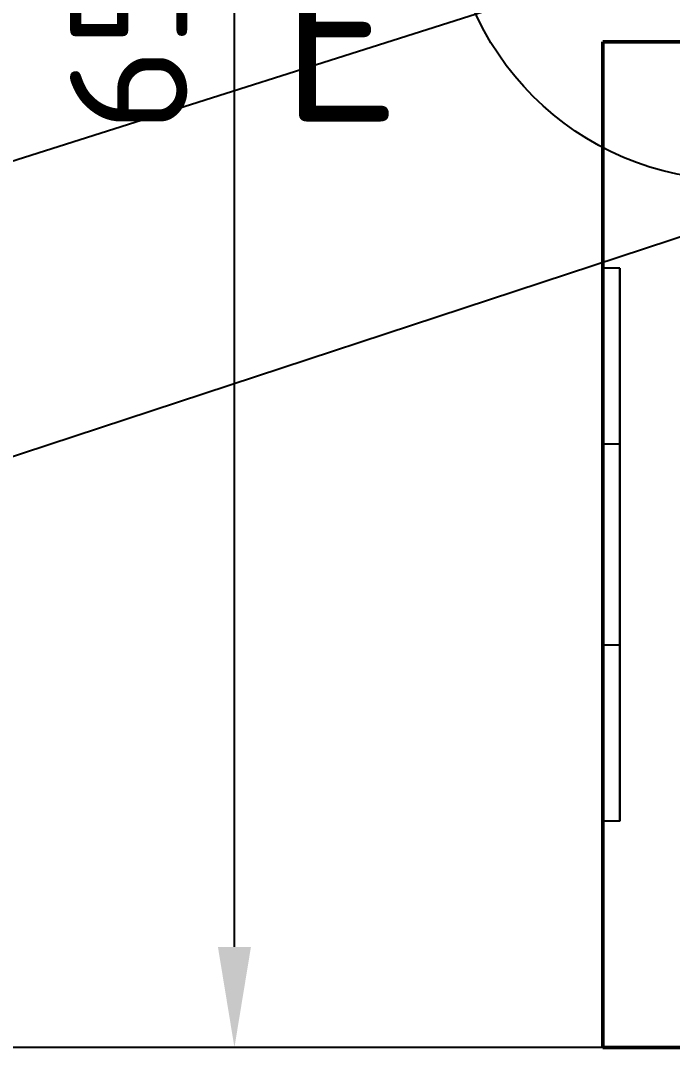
# Model space of a CAD drawing. Header units: millimetres. Extents: x 0 to 420, y 0 to 297.
# Drawn here: x 46.62 to 66.07, y 153 to 183.64 of the extents above; entities that cross this region are included whole.
import ezdxf
from ezdxf.enums import TextEntityAlignment as Align

# ---------------------------------------------------------------- set-up
doc = ezdxf.new("R2010")
doc.units = ezdxf.units.MM
doc.linetypes.add('ISO02-TRAZOS', pattern=[3.75, 3, -0.75])
for name, color, linetype, lineweight in [('01-VISIBLE', 7, 'CONTINUOUS', 50), ('02-OCULTA', 4, 'ISO02-TRAZOS', 25), ('04-COTA', 3, 'CONTINUOUS', 25), ('06-TEXTO', 7, 'CONTINUOUS', 25), ('08-FINA', 5, 'CONTINUOUS', 25)]:
    doc.layers.add(name, color=color, linetype=linetype, lineweight=lineweight)
doc.styles.add('ISO3098', font='isocpeur.ttf')
doc.dimstyles.new('FLAMA-ISO', dxfattribs={"dimtxt": 3.5, "dimasz": 3, "dimexe": 2, "dimexo": 1, "dimgap": 1, "dimtad": 1, "dimdec": 1, "dimtxsty": 'ISO3098', "dimcen": 2.5, "dimclrd": 3, "dimclre": 3, "dimclrt": 3, "dimazin": 3, "dimtfac": 1, "dimtmove": 0, "dimatfit": 3, "dimlwd": 25, "dimlwe": 25})

msp = doc.modelspace()

# ---------------------------------------------------------------- linework, layer by layer
at = {"layer": '01-VISIBLE'}
for p, q in [((67.84, 183), (64, 183)), ((69.5, 153), (64, 153))]:
    msp.add_line(p, q, dxfattribs=at)
msp.add_lwpolyline([(64, 153), (64, 153.075), (64, 153.15), (64, 153.225), (64, 153.3), (64, 153.375), (64, 153.45), (64, 153.525), (64, 153.6), (64, 153.675), (64, 153.75), (64, 153.825), (64, 153.9), (64, 153.975), (64, 154.05), (64, 154.125), (64, 154.2), (64, 154.275), (64, 154.35), (64, 154.425), (64, 154.5), (64, 154.575), (64, 154.65), (64, 154.725), (64, 154.8), (64, 154.875), (64, 154.95), (64, 155.025), (64, 155.1), (64, 155.175), (64, 155.25), (64, 155.325), (64, 155.4), (64, 155.475), (64, 155.55), (64, 155.625), (64, 155.7), (64, 155.775), (64, 155.85), (64, 155.925), (64, 156), (64, 156.075), (64, 156.15), (64, 156.225), (64, 156.3), (64, 156.375), (64, 156.45), (64, 156.525), (64, 156.6), (64, 156.675), (64, 156.75), (64, 156.825), (64, 156.9), (64, 156.975), (64, 157.05), (64, 157.125), (64, 157.2), (64, 157.275), (64, 157.35), (64, 157.425), (64, 157.5), (64, 157.575), (64, 157.65), (64, 157.725), (64, 157.8), (64, 157.875), (64, 157.95), (64, 158.025), (64, 158.1), (64, 158.175), (64, 158.25), (64, 158.325), (64, 158.4), (64, 158.475), (64, 158.55), (64, 158.625), (64, 158.7), (64, 158.775), (64, 158.85), (64, 158.925), (64, 159), (64, 159.075), (64, 159.15), (64, 159.225), (64, 159.3), (64, 159.375), (64, 159.45), (64, 159.525), (64, 159.6), (64, 159.675), (64, 159.75), (64, 159.825), (64, 159.9), (64, 159.975), (64, 160.05), (64, 160.125), (64, 160.2), (64, 160.275), (64, 160.35), (64, 160.425), (64, 160.5), (64, 160.575), (64, 160.65), (64, 160.725), (64, 160.8), (64, 160.875), (64, 160.95), (64, 161.025), (64, 161.1), (64, 161.175), (64, 161.25), (64, 161.325), (64, 161.4), (64, 161.475), (64, 161.55), (64, 161.625), (64, 161.7), (64, 161.775), (64, 161.85), (64, 161.925), (64, 162), (64, 162.075), (64, 162.15), (64, 162.225), (64, 162.3), (64, 162.375), (64, 162.45), (64, 162.525), (64, 162.6), (64, 162.675), (64, 162.75), (64, 162.825), (64, 162.9), (64, 162.975), (64, 163.05), (64, 163.125), (64, 163.2), (64, 163.275), (64, 163.35), (64, 163.425), (64, 163.5), (64, 163.575), (64, 163.65), (64, 163.725), (64, 163.8), (64, 163.875), (64, 163.95), (64, 164.025), (64, 164.1), (64, 164.175), (64, 164.25), (64, 164.325), (64, 164.4), (64, 164.475), (64, 164.55), (64, 164.625), (64, 164.7), (64, 164.775), (64, 164.85), (64, 164.925), (64, 165), (64, 165.075), (64, 165.15), (64, 165.225), (64, 165.3), (64, 165.375), (64, 165.45), (64, 165.525), (64, 165.6), (64, 165.675), (64, 165.75), (64, 165.825), (64, 165.9), (64, 165.975), (64, 166.05), (64, 166.125), (64, 166.2), (64, 166.275), (64, 166.35), (64, 166.425), (64, 166.5), (64, 166.575), (64, 166.65), (64, 166.725), (64, 166.8), (64, 166.875), (64, 166.95), (64, 167.025), (64, 167.1), (64, 167.175), (64, 167.25), (64, 167.325), (64, 167.4), (64, 167.475), (64, 167.55), (64, 167.625), (64, 167.7), (64, 167.775), (64, 167.85), (64, 167.925), (64, 168), (64, 168.075), (64, 168.15), (64, 168.225), (64, 168.3), (64, 168.375), (64, 168.45), (64, 168.525), (64, 168.6), (64, 168.675), (64, 168.75), (64, 168.825), (64, 168.9), (64, 168.975), (64, 169.05), (64, 169.125), (64, 169.2), (64, 169.275), (64, 169.35), (64, 169.425), (64, 169.5), (64, 169.575), (64, 169.65), (64, 169.725), (64, 169.8), (64, 169.875), (64, 169.95), (64, 170.025), (64, 170.1), (64, 170.175), (64, 170.25), (64, 170.325), (64, 170.4), (64, 170.475), (64, 170.55), (64, 170.625), (64, 170.7), (64, 170.775), (64, 170.85), (64, 170.925), (64, 171), (64, 171.075), (64, 171.15), (64, 171.225), (64, 171.3), (64, 171.375), (64, 171.45), (64, 171.525), (64, 171.6), (64, 171.675), (64, 171.75), (64, 171.825), (64, 171.9), (64, 171.975), (64, 172.05), (64, 172.125), (64, 172.2), (64, 172.275), (64, 172.35), (64, 172.425), (64, 172.5), (64, 172.575), (64, 172.65), (64, 172.725), (64, 172.8), (64, 172.875), (64, 172.95), (64, 173.025), (64, 173.1), (64, 173.175), (64, 173.25), (64, 173.325), (64, 173.4), (64, 173.475), (64, 173.55), (64, 173.625), (64, 173.7), (64, 173.775), (64, 173.85), (64, 173.925), (64, 174), (64, 174.075), (64, 174.15), (64, 174.225), (64, 174.3), (64, 174.375), (64, 174.45), (64, 174.525), (64, 174.6), (64, 174.675), (64, 174.75), (64, 174.825), (64, 174.9), (64, 174.975), (64, 175.05), (64, 175.125), (64, 175.2), (64, 175.275), (64, 175.35), (64, 175.425), (64, 175.5), (64, 175.575), (64, 175.65), (64, 175.725), (64, 175.8), (64, 175.875), (64, 175.95), (64, 176.025), (64, 176.1), (64, 176.175), (64, 176.25), (64, 176.325), (64, 176.4), (64, 176.475), (64, 176.55), (64, 176.625), (64, 176.7), (64, 176.775), (64, 176.85), (64, 176.925), (64, 177), (64, 177.075), (64, 177.15), (64, 177.225), (64, 177.3), (64, 177.375), (64, 177.45), (64, 177.525), (64, 177.6), (64, 177.675), (64, 177.75), (64, 177.825), (64, 177.9), (64, 177.975), (64, 178.05), (64, 178.125), (64, 178.2), (64, 178.275), (64, 178.35), (64, 178.425), (64, 178.5), (64, 178.575), (64, 178.65), (64, 178.725), (64, 178.8), (64, 178.875), (64, 178.95), (64, 179.025), (64, 179.1), (64, 179.175), (64, 179.25), (64, 179.325), (64, 179.4), (64, 179.475), (64, 179.55), (64, 179.625), (64, 179.7), (64, 179.775), (64, 179.85), (64, 179.925), (64, 180), (64, 180.075), (64, 180.15), (64, 180.225), (64, 180.3), (64, 180.375), (64, 180.45), (64, 180.525), (64, 180.6), (64, 180.675), (64, 180.75), (64, 180.825), (64, 180.9), (64, 180.975), (64, 181.05), (64, 181.125), (64, 181.2), (64, 181.275), (64, 181.35), (64, 181.425), (64, 181.5), (64, 181.575), (64, 181.65), (64, 181.725), (64, 181.8), (64, 181.875), (64, 181.95), (64, 182.025), (64, 182.1), (64, 182.175), (64, 182.25), (64, 182.325), (64, 182.4), (64, 182.475), (64, 182.55), (64, 182.625), (64, 182.7), (64, 182.775), (64, 182.85), (64, 182.925), (64, 183)], dxfattribs=at)
at = {"layer": '02-OCULTA'}
for p, q in [((64.5, 176.25), (64, 176.25)), ((64.5, 171), (64, 171)), ((64.5, 165), (64, 165)), ((64.5, 159.75), (64, 159.75))]:
    msp.add_line(p, q, dxfattribs=at)
for points in [[(64, 183), (64, 182.925), (64, 182.85), (64, 182.775), (64, 182.7), (64, 182.625), (64, 182.55), (64, 182.475), (64, 182.4), (64, 182.325), (64, 182.25), (64, 182.175), (64, 182.1), (64, 182.025), (64, 181.95), (64, 181.875), (64, 181.8), (64, 181.725), (64, 181.65), (64, 181.575), (64, 181.5), (64, 181.425), (64, 181.35), (64, 181.275), (64, 181.2), (64, 181.125), (64, 181.05), (64, 180.975), (64, 180.9), (64, 180.825), (64, 180.75), (64, 180.675), (64, 180.6), (64, 180.525), (64, 180.45), (64, 180.375), (64, 180.3), (64, 180.225), (64, 180.15), (64, 180.075), (64, 180), (64, 179.925), (64, 179.85), (64, 179.775), (64, 179.7), (64, 179.625), (64, 179.55), (64, 179.475), (64, 179.4), (64, 179.325), (64, 179.25), (64, 179.175), (64, 179.1), (64, 179.025), (64, 178.95), (64, 178.875), (64, 178.8), (64, 178.725), (64, 178.65), (64, 178.575), (64, 178.5), (64, 178.425), (64, 178.35), (64, 178.275), (64, 178.2), (64, 178.125), (64, 178.05), (64, 177.975), (64, 177.9), (64, 177.825), (64, 177.75), (64, 177.675), (64, 177.6), (64, 177.525), (64, 177.45), (64, 177.375), (64, 177.3), (64, 177.225), (64, 177.15), (64, 177.075), (64, 177), (64, 176.925), (64, 176.85), (64, 176.775), (64, 176.7), (64, 176.625), (64, 176.55), (64, 176.475), (64, 176.4), (64, 176.325), (64, 176.25), (64, 176.175), (64, 176.1), (64, 176.025), (64, 175.95), (64, 175.875), (64, 175.8), (64, 175.725), (64, 175.65), (64, 175.575), (64, 175.5), (64, 175.425), (64, 175.35), (64, 175.275), (64, 175.2), (64, 175.125), (64, 175.05), (64, 174.975), (64, 174.9), (64, 174.825), (64, 174.75), (64, 174.675), (64, 174.6), (64, 174.525), (64, 174.45), (64, 174.375), (64, 174.3), (64, 174.225), (64, 174.15), (64, 174.075), (64, 174), (64, 173.925), (64, 173.85), (64, 173.775), (64, 173.7), (64, 173.625), (64, 173.55), (64, 173.475), (64, 173.4), (64, 173.325), (64, 173.25), (64, 173.175), (64, 173.1), (64, 173.025), (64, 172.95), (64, 172.875), (64, 172.8), (64, 172.725), (64, 172.65), (64, 172.575), (64, 172.5), (64, 172.425), (64, 172.35), (64, 172.275), (64, 172.2), (64, 172.125), (64, 172.05), (64, 171.975), (64, 171.9), (64, 171.825), (64, 171.75), (64, 171.675), (64, 171.6), (64, 171.525), (64, 171.45), (64, 171.375), (64, 171.3), (64, 171.225), (64, 171.15), (64, 171.075), (64, 171), (64, 170.925), (64, 170.85), (64, 170.775), (64, 170.7), (64, 170.625), (64, 170.55), (64, 170.475), (64, 170.4), (64, 170.325), (64, 170.25), (64, 170.175), (64, 170.1), (64, 170.025), (64, 169.95), (64, 169.875), (64, 169.8), (64, 169.725), (64, 169.65), (64, 169.575), (64, 169.5), (64, 169.425), (64, 169.35), (64, 169.275), (64, 169.2), (64, 169.125), (64, 169.05), (64, 168.975), (64, 168.9), (64, 168.825), (64, 168.75), (64, 168.675), (64, 168.6), (64, 168.525), (64, 168.45), (64, 168.375), (64, 168.3), (64, 168.225), (64, 168.15), (64, 168.075), (64, 168), (64, 167.925), (64, 167.85), (64, 167.775), (64, 167.7), (64, 167.625), (64, 167.55), (64, 167.475), (64, 167.4), (64, 167.325), (64, 167.25), (64, 167.175), (64, 167.1), (64, 167.025), (64, 166.95), (64, 166.875), (64, 166.8), (64, 166.725), (64, 166.65), (64, 166.575), (64, 166.5), (64, 166.425), (64, 166.35), (64, 166.275), (64, 166.2), (64, 166.125), (64, 166.05), (64, 165.975), (64, 165.9), (64, 165.825), (64, 165.75), (64, 165.675), (64, 165.6), (64, 165.525), (64, 165.45), (64, 165.375), (64, 165.3), (64, 165.225), (64, 165.15), (64, 165.075), (64, 165), (64, 164.925), (64, 164.85), (64, 164.775), (64, 164.7), (64, 164.625), (64, 164.55), (64, 164.475), (64, 164.4), (64, 164.325), (64, 164.25), (64, 164.175), (64, 164.1), (64, 164.025), (64, 163.95), (64, 163.875), (64, 163.8), (64, 163.725), (64, 163.65), (64, 163.575), (64, 163.5), (64, 163.425), (64, 163.35), (64, 163.275), (64, 163.2), (64, 163.125), (64, 163.05), (64, 162.975), (64, 162.9), (64, 162.825), (64, 162.75), (64, 162.675), (64, 162.6), (64, 162.525), (64, 162.45), (64, 162.375), (64, 162.3), (64, 162.225), (64, 162.15), (64, 162.075), (64, 162), (64, 161.925), (64, 161.85), (64, 161.775), (64, 161.7), (64, 161.625), (64, 161.55), (64, 161.475), (64, 161.4), (64, 161.325), (64, 161.25), (64, 161.175), (64, 161.1), (64, 161.025), (64, 160.95), (64, 160.875), (64, 160.8), (64, 160.725), (64, 160.65), (64, 160.575), (64, 160.5), (64, 160.425), (64, 160.35), (64, 160.275), (64, 160.2), (64, 160.125), (64, 160.05), (64, 159.975), (64, 159.9), (64, 159.825), (64, 159.75), (64, 159.675), (64, 159.6), (64, 159.525), (64, 159.45), (64, 159.375), (64, 159.3), (64, 159.225), (64, 159.15), (64, 159.075), (64, 159), (64, 158.925), (64, 158.85), (64, 158.775), (64, 158.7), (64, 158.625), (64, 158.55), (64, 158.475), (64, 158.4), (64, 158.325), (64, 158.25), (64, 158.175), (64, 158.1), (64, 158.025), (64, 157.95), (64, 157.875), (64, 157.8), (64, 157.725), (64, 157.65), (64, 157.575), (64, 157.5), (64, 157.425), (64, 157.35), (64, 157.275), (64, 157.2), (64, 157.125), (64, 157.05), (64, 156.975), (64, 156.9), (64, 156.825), (64, 156.75), (64, 156.675), (64, 156.6), (64, 156.525), (64, 156.45), (64, 156.375), (64, 156.3), (64, 156.225), (64, 156.15), (64, 156.075), (64, 156), (64, 155.925), (64, 155.85), (64, 155.775), (64, 155.7), (64, 155.625), (64, 155.55), (64, 155.475), (64, 155.4), (64, 155.325), (64, 155.25), (64, 155.175), (64, 155.1), (64, 155.025), (64, 154.95), (64, 154.875), (64, 154.8), (64, 154.725), (64, 154.65), (64, 154.575), (64, 154.5), (64, 154.425), (64, 154.35), (64, 154.275), (64, 154.2), (64, 154.125), (64, 154.05), (64, 153.975), (64, 153.9), (64, 153.825), (64, 153.75), (64, 153.675), (64, 153.6), (64, 153.525), (64, 153.45), (64, 153.375), (64, 153.3), (64, 153.225), (64, 153.15), (64, 153.075), (64, 153)], [(64, 159.75), (64, 159.8), (64, 159.85), (64, 159.9), (64, 159.95), (64, 160), (64, 160.05), (64, 160.1), (64, 160.15), (64, 160.2), (64, 160.25), (64, 160.3), (64, 160.35), (64, 160.4), (64, 160.45), (64, 160.5), (64, 160.55), (64, 160.6), (64, 160.65), (64, 160.7), (64, 160.75), (64, 160.8), (64, 160.85), (64, 160.9), (64, 160.95), (64, 161), (64, 161.05), (64, 161.1), (64, 161.15), (64, 161.2), (64, 161.25), (64, 161.3), (64, 161.35), (64, 161.4), (64, 161.45), (64, 161.5), (64, 161.55), (64, 161.6), (64, 161.65), (64, 161.7), (64, 161.75), (64, 161.8), (64, 161.85), (64, 161.9), (64, 161.95), (64, 162), (64, 162.05), (64, 162.1), (64, 162.15), (64, 162.2), (64, 162.25), (64, 162.3), (64, 162.35), (64, 162.4), (64, 162.45), (64, 162.5), (64, 162.55), (64, 162.6), (64, 162.65), (64, 162.7), (64, 162.75), (64, 162.8), (64, 162.85), (64, 162.9), (64, 162.95), (64, 163), (64, 163.05), (64, 163.1), (64, 163.15), (64, 163.2), (64, 163.25), (64, 163.3), (64, 163.35), (64, 163.4), (64, 163.45), (64, 163.5), (64, 163.55), (64, 163.6), (64, 163.65), (64, 163.7), (64, 163.75), (64, 163.8), (64, 163.85), (64, 163.9), (64, 163.95), (64, 164), (64, 164.05), (64, 164.1), (64, 164.15), (64, 164.2), (64, 164.25), (64, 164.3), (64, 164.35), (64, 164.4), (64, 164.45), (64, 164.5), (64, 164.55), (64, 164.6), (64, 164.65), (64, 164.7), (64, 164.75), (64, 164.8), (64, 164.85), (64, 164.9), (64, 164.95), (64, 165), (64, 165.05), (64, 165.1), (64, 165.15), (64, 165.2), (64, 165.25), (64, 165.3), (64, 165.35), (64, 165.4), (64, 165.45), (64, 165.5), (64, 165.55), (64, 165.6), (64, 165.65), (64, 165.7), (64, 165.75), (64, 165.8), (64, 165.85), (64, 165.9), (64, 165.95), (64, 166), (64, 166.05), (64, 166.1), (64, 166.15), (64, 166.2), (64, 166.25), (64, 166.3), (64, 166.35), (64, 166.4), (64, 166.45), (64, 166.5), (64, 166.55), (64, 166.6), (64, 166.65), (64, 166.7), (64, 166.75), (64, 166.8), (64, 166.85), (64, 166.9), (64, 166.95), (64, 167), (64, 167.05), (64, 167.1), (64, 167.15), (64, 167.2), (64, 167.25), (64, 167.3), (64, 167.35), (64, 167.4), (64, 167.45), (64, 167.5), (64, 167.55), (64, 167.6), (64, 167.65), (64, 167.7), (64, 167.75), (64, 167.8), (64, 167.85), (64, 167.9), (64, 167.95), (64, 168), (64, 168.05), (64, 168.1), (64, 168.15), (64, 168.2), (64, 168.25), (64, 168.3), (64, 168.35), (64, 168.4), (64, 168.45), (64, 168.5), (64, 168.55), (64, 168.6), (64, 168.65), (64, 168.7), (64, 168.75), (64, 168.8), (64, 168.85), (64, 168.9), (64, 168.95), (64, 169), (64, 169.05), (64, 169.1), (64, 169.15), (64, 169.2), (64, 169.25), (64, 169.3), (64, 169.35), (64, 169.4), (64, 169.45), (64, 169.5), (64, 169.55), (64, 169.6), (64, 169.65), (64, 169.7), (64, 169.75), (64, 169.8), (64, 169.85), (64, 169.9), (64, 169.95), (64, 170), (64, 170.05), (64, 170.1), (64, 170.15), (64, 170.2), (64, 170.25), (64, 170.3), (64, 170.35), (64, 170.4), (64, 170.45), (64, 170.5), (64, 170.55), (64, 170.6), (64, 170.65), (64, 170.7), (64, 170.75), (64, 170.8), (64, 170.85), (64, 170.9), (64, 170.95), (64, 171), (64, 171.05), (64, 171.1), (64, 171.15), (64, 171.2), (64, 171.25), (64, 171.3), (64, 171.35), (64, 171.4), (64, 171.45), (64, 171.5), (64, 171.55), (64, 171.6), (64, 171.65), (64, 171.7), (64, 171.75), (64, 171.8), (64, 171.85), (64, 171.9), (64, 171.95), (64, 172), (64, 172.05), (64, 172.1), (64, 172.15), (64, 172.2), (64, 172.25), (64, 172.3), (64, 172.35), (64, 172.4), (64, 172.45), (64, 172.5), (64, 172.55), (64, 172.6), (64, 172.65), (64, 172.7), (64, 172.75), (64, 172.8), (64, 172.85), (64, 172.9), (64, 172.95), (64, 173), (64, 173.05), (64, 173.1), (64, 173.15), (64, 173.2), (64, 173.25), (64, 173.3), (64, 173.35), (64, 173.4), (64, 173.45), (64, 173.5), (64, 173.55), (64, 173.6), (64, 173.65), (64, 173.7), (64, 173.75), (64, 173.8), (64, 173.85), (64, 173.9), (64, 173.95), (64, 174), (64, 174.05), (64, 174.1), (64, 174.15), (64, 174.2), (64, 174.25), (64, 174.3), (64, 174.35), (64, 174.4), (64, 174.45), (64, 174.5), (64, 174.55), (64, 174.6), (64, 174.65), (64, 174.7), (64, 174.75), (64, 174.8), (64, 174.85), (64, 174.9), (64, 174.95), (64, 175), (64, 175.05), (64, 175.1), (64, 175.15), (64, 175.2), (64, 175.25), (64, 175.3), (64, 175.35), (64, 175.4), (64, 175.45), (64, 175.5), (64, 175.55), (64, 175.6), (64, 175.65), (64, 175.7), (64, 175.75), (64, 175.8), (64, 175.85), (64, 175.9), (64, 175.95), (64, 176), (64, 176.05), (64, 176.1), (64, 176.15), (64, 176.2), (64, 176.25)], [(64, 176.25), (64, 176.2), (64, 176.15), (64, 176.1), (64, 176.05), (64, 176), (64, 175.95), (64, 175.9), (64, 175.85), (64, 175.8), (64, 175.75), (64, 175.7), (64, 175.65), (64, 175.6), (64, 175.55), (64, 175.5), (64, 175.45), (64, 175.4), (64, 175.35), (64, 175.3), (64, 175.25), (64, 175.2), (64, 175.15), (64, 175.1), (64, 175.05), (64, 175), (64, 174.95), (64, 174.9), (64, 174.85), (64, 174.8), (64, 174.75), (64, 174.7), (64, 174.65), (64, 174.6), (64, 174.55), (64, 174.5), (64, 174.45), (64, 174.4), (64, 174.35), (64, 174.3), (64, 174.25), (64, 174.2), (64, 174.15), (64, 174.1), (64, 174.05), (64, 174), (64, 173.95), (64, 173.9), (64, 173.85), (64, 173.8), (64, 173.75), (64, 173.7), (64, 173.65), (64, 173.6), (64, 173.55), (64, 173.5), (64, 173.45), (64, 173.4), (64, 173.35), (64, 173.3), (64, 173.25), (64, 173.2), (64, 173.15), (64, 173.1), (64, 173.05), (64, 173), (64, 172.95), (64, 172.9), (64, 172.85), (64, 172.8), (64, 172.75), (64, 172.7), (64, 172.65), (64, 172.6), (64, 172.55), (64, 172.5), (64, 172.45), (64, 172.4), (64, 172.35), (64, 172.3), (64, 172.25), (64, 172.2), (64, 172.15), (64, 172.1), (64, 172.05), (64, 172), (64, 171.95), (64, 171.9), (64, 171.85), (64, 171.8), (64, 171.75), (64, 171.7), (64, 171.65), (64, 171.6), (64, 171.55), (64, 171.5), (64, 171.45), (64, 171.4), (64, 171.35), (64, 171.3), (64, 171.25), (64, 171.2), (64, 171.15), (64, 171.1), (64, 171.05), (64, 171), (64, 170.95), (64, 170.9), (64, 170.85), (64, 170.8), (64, 170.75), (64, 170.7), (64, 170.65), (64, 170.6), (64, 170.55), (64, 170.5), (64, 170.45), (64, 170.4), (64, 170.35), (64, 170.3), (64, 170.25), (64, 170.2), (64, 170.15), (64, 170.1), (64, 170.05), (64, 170), (64, 169.95), (64, 169.9), (64, 169.85), (64, 169.8), (64, 169.75), (64, 169.7), (64, 169.65), (64, 169.6), (64, 169.55), (64, 169.5), (64, 169.45), (64, 169.4), (64, 169.35), (64, 169.3), (64, 169.25), (64, 169.2), (64, 169.15), (64, 169.1), (64, 169.05), (64, 169), (64, 168.95), (64, 168.9), (64, 168.85), (64, 168.8), (64, 168.75), (64, 168.7), (64, 168.65), (64, 168.6), (64, 168.55), (64, 168.5), (64, 168.45), (64, 168.4), (64, 168.35), (64, 168.3), (64, 168.25), (64, 168.2), (64, 168.15), (64, 168.1), (64, 168.05), (64, 168), (64, 167.95), (64, 167.9), (64, 167.85), (64, 167.8), (64, 167.75), (64, 167.7), (64, 167.65), (64, 167.6), (64, 167.55), (64, 167.5), (64, 167.45), (64, 167.4), (64, 167.35), (64, 167.3), (64, 167.25), (64, 167.2), (64, 167.15), (64, 167.1), (64, 167.05), (64, 167), (64, 166.95), (64, 166.9), (64, 166.85), (64, 166.8), (64, 166.75), (64, 166.7), (64, 166.65), (64, 166.6), (64, 166.55), (64, 166.5), (64, 166.45), (64, 166.4), (64, 166.35), (64, 166.3), (64, 166.25), (64, 166.2), (64, 166.15), (64, 166.1), (64, 166.05), (64, 166), (64, 165.95), (64, 165.9), (64, 165.85), (64, 165.8), (64, 165.75), (64, 165.7), (64, 165.65), (64, 165.6), (64, 165.55), (64, 165.5), (64, 165.45), (64, 165.4), (64, 165.35), (64, 165.3), (64, 165.25), (64, 165.2), (64, 165.15), (64, 165.1), (64, 165.05), (64, 165), (64, 164.95), (64, 164.9), (64, 164.85), (64, 164.8), (64, 164.75), (64, 164.7), (64, 164.65), (64, 164.6), (64, 164.55), (64, 164.5), (64, 164.45), (64, 164.4), (64, 164.35), (64, 164.3), (64, 164.25), (64, 164.2), (64, 164.15), (64, 164.1), (64, 164.05), (64, 164), (64, 163.95), (64, 163.9), (64, 163.85), (64, 163.8), (64, 163.75), (64, 163.7), (64, 163.65), (64, 163.6), (64, 163.55), (64, 163.5), (64, 163.45), (64, 163.4), (64, 163.35), (64, 163.3), (64, 163.25), (64, 163.2), (64, 163.15), (64, 163.1), (64, 163.05), (64, 163), (64, 162.95), (64, 162.9), (64, 162.85), (64, 162.8), (64, 162.75), (64, 162.7), (64, 162.65), (64, 162.6), (64, 162.55), (64, 162.5), (64, 162.45), (64, 162.4), (64, 162.35), (64, 162.3), (64, 162.25), (64, 162.2), (64, 162.15), (64, 162.1), (64, 162.05), (64, 162), (64, 161.95), (64, 161.9), (64, 161.85), (64, 161.8), (64, 161.75), (64, 161.7), (64, 161.65), (64, 161.6), (64, 161.55), (64, 161.5), (64, 161.45), (64, 161.4), (64, 161.35), (64, 161.3), (64, 161.25), (64, 161.2), (64, 161.15), (64, 161.1), (64, 161.05), (64, 161), (64, 160.95), (64, 160.9), (64, 160.85), (64, 160.8), (64, 160.75), (64, 160.7), (64, 160.65), (64, 160.6), (64, 160.55), (64, 160.5), (64, 160.45), (64, 160.4), (64, 160.35), (64, 160.3), (64, 160.25), (64, 160.2), (64, 160.15), (64, 160.1), (64, 160.05), (64, 160), (64, 159.95), (64, 159.9), (64, 159.85), (64, 159.8), (64, 159.75)], [(64.5, 159.75), (64.5, 159.8), (64.5, 159.85), (64.5, 159.9), (64.5, 159.95), (64.5, 160), (64.5, 160.05), (64.5, 160.1), (64.5, 160.15), (64.5, 160.2), (64.5, 160.25), (64.5, 160.3), (64.5, 160.35), (64.5, 160.4), (64.5, 160.45), (64.5, 160.5), (64.5, 160.55), (64.5, 160.6), (64.5, 160.65), (64.5, 160.7), (64.5, 160.75), (64.5, 160.8), (64.5, 160.85), (64.5, 160.9), (64.5, 160.95), (64.5, 161), (64.5, 161.05), (64.5, 161.1), (64.5, 161.15), (64.5, 161.2), (64.5, 161.25), (64.5, 161.3), (64.5, 161.35), (64.5, 161.4), (64.5, 161.45), (64.5, 161.5), (64.5, 161.55), (64.5, 161.6), (64.5, 161.65), (64.5, 161.7), (64.5, 161.75), (64.5, 161.8), (64.5, 161.85), (64.5, 161.9), (64.5, 161.95), (64.5, 162), (64.5, 162.05), (64.5, 162.1), (64.5, 162.15), (64.5, 162.2), (64.5, 162.25), (64.5, 162.3), (64.5, 162.35), (64.5, 162.4), (64.5, 162.45), (64.5, 162.5), (64.5, 162.55), (64.5, 162.6), (64.5, 162.65), (64.5, 162.7), (64.5, 162.75), (64.5, 162.8), (64.5, 162.85), (64.5, 162.9), (64.5, 162.95), (64.5, 163), (64.5, 163.05), (64.5, 163.1), (64.5, 163.15), (64.5, 163.2), (64.5, 163.25), (64.5, 163.3), (64.5, 163.35), (64.5, 163.4), (64.5, 163.45), (64.5, 163.5), (64.5, 163.55), (64.5, 163.6), (64.5, 163.65), (64.5, 163.7), (64.5, 163.75), (64.5, 163.8), (64.5, 163.85), (64.5, 163.9), (64.5, 163.95), (64.5, 164), (64.5, 164.05), (64.5, 164.1), (64.5, 164.15), (64.5, 164.2), (64.5, 164.25), (64.5, 164.3), (64.5, 164.35), (64.5, 164.4), (64.5, 164.45), (64.5, 164.5), (64.5, 164.55), (64.5, 164.6), (64.5, 164.65), (64.5, 164.7), (64.5, 164.75), (64.5, 164.8), (64.5, 164.85), (64.5, 164.9), (64.5, 164.95), (64.5, 165), (64.5, 165.05), (64.5, 165.1), (64.5, 165.15), (64.5, 165.2), (64.5, 165.25), (64.5, 165.3), (64.5, 165.35), (64.5, 165.4), (64.5, 165.45), (64.5, 165.5), (64.5, 165.55), (64.5, 165.6), (64.5, 165.65), (64.5, 165.7), (64.5, 165.75), (64.5, 165.8), (64.5, 165.85), (64.5, 165.9), (64.5, 165.95), (64.5, 166), (64.5, 166.05), (64.5, 166.1), (64.5, 166.15), (64.5, 166.2), (64.5, 166.25), (64.5, 166.3), (64.5, 166.35), (64.5, 166.4), (64.5, 166.45), (64.5, 166.5), (64.5, 166.55), (64.5, 166.6), (64.5, 166.65), (64.5, 166.7), (64.5, 166.75), (64.5, 166.8), (64.5, 166.85), (64.5, 166.9), (64.5, 166.95), (64.5, 167), (64.5, 167.05), (64.5, 167.1), (64.5, 167.15), (64.5, 167.2), (64.5, 167.25), (64.5, 167.3), (64.5, 167.35), (64.5, 167.4), (64.5, 167.45), (64.5, 167.5), (64.5, 167.55), (64.5, 167.6), (64.5, 167.65), (64.5, 167.7), (64.5, 167.75), (64.5, 167.8), (64.5, 167.85), (64.5, 167.9), (64.5, 167.95), (64.5, 168), (64.5, 168.05), (64.5, 168.1), (64.5, 168.15), (64.5, 168.2), (64.5, 168.25), (64.5, 168.3), (64.5, 168.35), (64.5, 168.4), (64.5, 168.45), (64.5, 168.5), (64.5, 168.55), (64.5, 168.6), (64.5, 168.65), (64.5, 168.7), (64.5, 168.75), (64.5, 168.8), (64.5, 168.85), (64.5, 168.9), (64.5, 168.95), (64.5, 169), (64.5, 169.05), (64.5, 169.1), (64.5, 169.15), (64.5, 169.2), (64.5, 169.25), (64.5, 169.3), (64.5, 169.35), (64.5, 169.4), (64.5, 169.45), (64.5, 169.5), (64.5, 169.55), (64.5, 169.6), (64.5, 169.65), (64.5, 169.7), (64.5, 169.75), (64.5, 169.8), (64.5, 169.85), (64.5, 169.9), (64.5, 169.95), (64.5, 170), (64.5, 170.05), (64.5, 170.1), (64.5, 170.15), (64.5, 170.2), (64.5, 170.25), (64.5, 170.3), (64.5, 170.35), (64.5, 170.4), (64.5, 170.45), (64.5, 170.5), (64.5, 170.55), (64.5, 170.6), (64.5, 170.65), (64.5, 170.7), (64.5, 170.75), (64.5, 170.8), (64.5, 170.85), (64.5, 170.9), (64.5, 170.95), (64.5, 171), (64.5, 171.05), (64.5, 171.1), (64.5, 171.15), (64.5, 171.2), (64.5, 171.25), (64.5, 171.3), (64.5, 171.35), (64.5, 171.4), (64.5, 171.45), (64.5, 171.5), (64.5, 171.55), (64.5, 171.6), (64.5, 171.65), (64.5, 171.7), (64.5, 171.75), (64.5, 171.8), (64.5, 171.85), (64.5, 171.9), (64.5, 171.95), (64.5, 172), (64.5, 172.05), (64.5, 172.1), (64.5, 172.15), (64.5, 172.2), (64.5, 172.25), (64.5, 172.3), (64.5, 172.35), (64.5, 172.4), (64.5, 172.45), (64.5, 172.5), (64.5, 172.55), (64.5, 172.6), (64.5, 172.65), (64.5, 172.7), (64.5, 172.75), (64.5, 172.8), (64.5, 172.85), (64.5, 172.9), (64.5, 172.95), (64.5, 173), (64.5, 173.05), (64.5, 173.1), (64.5, 173.15), (64.5, 173.2), (64.5, 173.25), (64.5, 173.3), (64.5, 173.35), (64.5, 173.4), (64.5, 173.45), (64.5, 173.5), (64.5, 173.55), (64.5, 173.6), (64.5, 173.65), (64.5, 173.7), (64.5, 173.75), (64.5, 173.8), (64.5, 173.85), (64.5, 173.9), (64.5, 173.95), (64.5, 174), (64.5, 174.05), (64.5, 174.1), (64.5, 174.15), (64.5, 174.2), (64.5, 174.25), (64.5, 174.3), (64.5, 174.35), (64.5, 174.4), (64.5, 174.45), (64.5, 174.5), (64.5, 174.55), (64.5, 174.6), (64.5, 174.65), (64.5, 174.7), (64.5, 174.75), (64.5, 174.8), (64.5, 174.85), (64.5, 174.9), (64.5, 174.95), (64.5, 175), (64.5, 175.05), (64.5, 175.1), (64.5, 175.15), (64.5, 175.2), (64.5, 175.25), (64.5, 175.3), (64.5, 175.35), (64.5, 175.4), (64.5, 175.45), (64.5, 175.5), (64.5, 175.55), (64.5, 175.6), (64.5, 175.65), (64.5, 175.7), (64.5, 175.75), (64.5, 175.8), (64.5, 175.85), (64.5, 175.9), (64.5, 175.95), (64.5, 176), (64.5, 176.05), (64.5, 176.1), (64.5, 176.15), (64.5, 176.2), (64.5, 176.25)], [(64.5, 176.25), (64.5, 176.2), (64.5, 176.15), (64.5, 176.1), (64.5, 176.05), (64.5, 176), (64.5, 175.95), (64.5, 175.9), (64.5, 175.85), (64.5, 175.8), (64.5, 175.75), (64.5, 175.7), (64.5, 175.65), (64.5, 175.6), (64.5, 175.55), (64.5, 175.5), (64.5, 175.45), (64.5, 175.4), (64.5, 175.35), (64.5, 175.3), (64.5, 175.25), (64.5, 175.2), (64.5, 175.15), (64.5, 175.1), (64.5, 175.05), (64.5, 175), (64.5, 174.95), (64.5, 174.9), (64.5, 174.85), (64.5, 174.8), (64.5, 174.75), (64.5, 174.7), (64.5, 174.65), (64.5, 174.6), (64.5, 174.55), (64.5, 174.5), (64.5, 174.45), (64.5, 174.4), (64.5, 174.35), (64.5, 174.3), (64.5, 174.25), (64.5, 174.2), (64.5, 174.15), (64.5, 174.1), (64.5, 174.05), (64.5, 174), (64.5, 173.95), (64.5, 173.9), (64.5, 173.85), (64.5, 173.8), (64.5, 173.75), (64.5, 173.7), (64.5, 173.65), (64.5, 173.6), (64.5, 173.55), (64.5, 173.5), (64.5, 173.45), (64.5, 173.4), (64.5, 173.35), (64.5, 173.3), (64.5, 173.25), (64.5, 173.2), (64.5, 173.15), (64.5, 173.1), (64.5, 173.05), (64.5, 173), (64.5, 172.95), (64.5, 172.9), (64.5, 172.85), (64.5, 172.8), (64.5, 172.75), (64.5, 172.7), (64.5, 172.65), (64.5, 172.6), (64.5, 172.55), (64.5, 172.5), (64.5, 172.45), (64.5, 172.4), (64.5, 172.35), (64.5, 172.3), (64.5, 172.25), (64.5, 172.2), (64.5, 172.15), (64.5, 172.1), (64.5, 172.05), (64.5, 172), (64.5, 171.95), (64.5, 171.9), (64.5, 171.85), (64.5, 171.8), (64.5, 171.75), (64.5, 171.7), (64.5, 171.65), (64.5, 171.6), (64.5, 171.55), (64.5, 171.5), (64.5, 171.45), (64.5, 171.4), (64.5, 171.35), (64.5, 171.3), (64.5, 171.25), (64.5, 171.2), (64.5, 171.15), (64.5, 171.1), (64.5, 171.05), (64.5, 171), (64.5, 170.95), (64.5, 170.9), (64.5, 170.85), (64.5, 170.8), (64.5, 170.75), (64.5, 170.7), (64.5, 170.65), (64.5, 170.6), (64.5, 170.55), (64.5, 170.5), (64.5, 170.45), (64.5, 170.4), (64.5, 170.35), (64.5, 170.3), (64.5, 170.25), (64.5, 170.2), (64.5, 170.15), (64.5, 170.1), (64.5, 170.05), (64.5, 170), (64.5, 169.95), (64.5, 169.9), (64.5, 169.85), (64.5, 169.8), (64.5, 169.75), (64.5, 169.7), (64.5, 169.65), (64.5, 169.6), (64.5, 169.55), (64.5, 169.5), (64.5, 169.45), (64.5, 169.4), (64.5, 169.35), (64.5, 169.3), (64.5, 169.25), (64.5, 169.2), (64.5, 169.15), (64.5, 169.1), (64.5, 169.05), (64.5, 169), (64.5, 168.95), (64.5, 168.9), (64.5, 168.85), (64.5, 168.8), (64.5, 168.75), (64.5, 168.7), (64.5, 168.65), (64.5, 168.6), (64.5, 168.55), (64.5, 168.5), (64.5, 168.45), (64.5, 168.4), (64.5, 168.35), (64.5, 168.3), (64.5, 168.25), (64.5, 168.2), (64.5, 168.15), (64.5, 168.1), (64.5, 168.05), (64.5, 168), (64.5, 167.95), (64.5, 167.9), (64.5, 167.85), (64.5, 167.8), (64.5, 167.75), (64.5, 167.7), (64.5, 167.65), (64.5, 167.6), (64.5, 167.55), (64.5, 167.5), (64.5, 167.45), (64.5, 167.4), (64.5, 167.35), (64.5, 167.3), (64.5, 167.25), (64.5, 167.2), (64.5, 167.15), (64.5, 167.1), (64.5, 167.05), (64.5, 167), (64.5, 166.95), (64.5, 166.9), (64.5, 166.85), (64.5, 166.8), (64.5, 166.75), (64.5, 166.7), (64.5, 166.65), (64.5, 166.6), (64.5, 166.55), (64.5, 166.5), (64.5, 166.45), (64.5, 166.4), (64.5, 166.35), (64.5, 166.3), (64.5, 166.25), (64.5, 166.2), (64.5, 166.15), (64.5, 166.1), (64.5, 166.05), (64.5, 166), (64.5, 165.95), (64.5, 165.9), (64.5, 165.85), (64.5, 165.8), (64.5, 165.75), (64.5, 165.7), (64.5, 165.65), (64.5, 165.6), (64.5, 165.55), (64.5, 165.5), (64.5, 165.45), (64.5, 165.4), (64.5, 165.35), (64.5, 165.3), (64.5, 165.25), (64.5, 165.2), (64.5, 165.15), (64.5, 165.1), (64.5, 165.05), (64.5, 165), (64.5, 164.95), (64.5, 164.9), (64.5, 164.85), (64.5, 164.8), (64.5, 164.75), (64.5, 164.7), (64.5, 164.65), (64.5, 164.6), (64.5, 164.55), (64.5, 164.5), (64.5, 164.45), (64.5, 164.4), (64.5, 164.35), (64.5, 164.3), (64.5, 164.25), (64.5, 164.2), (64.5, 164.15), (64.5, 164.1), (64.5, 164.05), (64.5, 164), (64.5, 163.95), (64.5, 163.9), (64.5, 163.85), (64.5, 163.8), (64.5, 163.75), (64.5, 163.7), (64.5, 163.65), (64.5, 163.6), (64.5, 163.55), (64.5, 163.5), (64.5, 163.45), (64.5, 163.4), (64.5, 163.35), (64.5, 163.3), (64.5, 163.25), (64.5, 163.2), (64.5, 163.15), (64.5, 163.1), (64.5, 163.05), (64.5, 163), (64.5, 162.95), (64.5, 162.9), (64.5, 162.85), (64.5, 162.8), (64.5, 162.75), (64.5, 162.7), (64.5, 162.65), (64.5, 162.6), (64.5, 162.55), (64.5, 162.5), (64.5, 162.45), (64.5, 162.4), (64.5, 162.35), (64.5, 162.3), (64.5, 162.25), (64.5, 162.2), (64.5, 162.15), (64.5, 162.1), (64.5, 162.05), (64.5, 162), (64.5, 161.95), (64.5, 161.9), (64.5, 161.85), (64.5, 161.8), (64.5, 161.75), (64.5, 161.7), (64.5, 161.65), (64.5, 161.6), (64.5, 161.55), (64.5, 161.5), (64.5, 161.45), (64.5, 161.4), (64.5, 161.35), (64.5, 161.3), (64.5, 161.25), (64.5, 161.2), (64.5, 161.15), (64.5, 161.1), (64.5, 161.05), (64.5, 161), (64.5, 160.95), (64.5, 160.9), (64.5, 160.85), (64.5, 160.8), (64.5, 160.75), (64.5, 160.7), (64.5, 160.65), (64.5, 160.6), (64.5, 160.55), (64.5, 160.5), (64.5, 160.45), (64.5, 160.4), (64.5, 160.35), (64.5, 160.3), (64.5, 160.25), (64.5, 160.2), (64.5, 160.15), (64.5, 160.1), (64.5, 160.05), (64.5, 160), (64.5, 159.95), (64.5, 159.9), (64.5, 159.85), (64.5, 159.8), (64.5, 159.75)], [(64, 165), (64, 165.05), (64, 165.1), (64, 165.15), (64, 165.2), (64, 165.25), (64, 165.3), (64, 165.35), (64, 165.4), (64, 165.45), (64, 165.5), (64, 165.55), (64, 165.6), (64, 165.65), (64, 165.7), (64, 165.75), (64, 165.8), (64, 165.85), (64, 165.9), (64, 165.95), (64, 166), (64, 166.05), (64, 166.1), (64, 166.15), (64, 166.2), (64, 166.25), (64, 166.3), (64, 166.35), (64, 166.4), (64, 166.45), (64, 166.5), (64, 166.55), (64, 166.6), (64, 166.65), (64, 166.7), (64, 166.75), (64, 166.8), (64, 166.85), (64, 166.9), (64, 166.95), (64, 167), (64, 167.05), (64, 167.1), (64, 167.15), (64, 167.2), (64, 167.25), (64, 167.3), (64, 167.35), (64, 167.4), (64, 167.45), (64, 167.5), (64, 167.55), (64, 167.6), (64, 167.65), (64, 167.7), (64, 167.75), (64, 167.8), (64, 167.85), (64, 167.9), (64, 167.95), (64, 168), (64, 168.05), (64, 168.1), (64, 168.15), (64, 168.2), (64, 168.25), (64, 168.3), (64, 168.35), (64, 168.4), (64, 168.45), (64, 168.5), (64, 168.55), (64, 168.6), (64, 168.65), (64, 168.7), (64, 168.75), (64, 168.8), (64, 168.85), (64, 168.9), (64, 168.95), (64, 169), (64, 169.05), (64, 169.1), (64, 169.15), (64, 169.2), (64, 169.25), (64, 169.3), (64, 169.35), (64, 169.4), (64, 169.45), (64, 169.5), (64, 169.55), (64, 169.6), (64, 169.65), (64, 169.7), (64, 169.75), (64, 169.8), (64, 169.85), (64, 169.9), (64, 169.95), (64, 170), (64, 170.05), (64, 170.1), (64, 170.15), (64, 170.2), (64, 170.25), (64, 170.3), (64, 170.35), (64, 170.4), (64, 170.45), (64, 170.5), (64, 170.55), (64, 170.6), (64, 170.65), (64, 170.7), (64, 170.75), (64, 170.8), (64, 170.85), (64, 170.9), (64, 170.95), (64, 171)], [(64, 171), (64, 170.95), (64, 170.9), (64, 170.85), (64, 170.8), (64, 170.75), (64, 170.7), (64, 170.65), (64, 170.6), (64, 170.55), (64, 170.5), (64, 170.45), (64, 170.4), (64, 170.35), (64, 170.3), (64, 170.25), (64, 170.2), (64, 170.15), (64, 170.1), (64, 170.05), (64, 170), (64, 169.95), (64, 169.9), (64, 169.85), (64, 169.8), (64, 169.75), (64, 169.7), (64, 169.65), (64, 169.6), (64, 169.55), (64, 169.5), (64, 169.45), (64, 169.4), (64, 169.35), (64, 169.3), (64, 169.25), (64, 169.2), (64, 169.15), (64, 169.1), (64, 169.05), (64, 169), (64, 168.95), (64, 168.9), (64, 168.85), (64, 168.8), (64, 168.75), (64, 168.7), (64, 168.65), (64, 168.6), (64, 168.55), (64, 168.5), (64, 168.45), (64, 168.4), (64, 168.35), (64, 168.3), (64, 168.25), (64, 168.2), (64, 168.15), (64, 168.1), (64, 168.05), (64, 168), (64, 167.95), (64, 167.9), (64, 167.85), (64, 167.8), (64, 167.75), (64, 167.7), (64, 167.65), (64, 167.6), (64, 167.55), (64, 167.5), (64, 167.45), (64, 167.4), (64, 167.35), (64, 167.3), (64, 167.25), (64, 167.2), (64, 167.15), (64, 167.1), (64, 167.05), (64, 167), (64, 166.95), (64, 166.9), (64, 166.85), (64, 166.8), (64, 166.75), (64, 166.7), (64, 166.65), (64, 166.6), (64, 166.55), (64, 166.5), (64, 166.45), (64, 166.4), (64, 166.35), (64, 166.3), (64, 166.25), (64, 166.2), (64, 166.15), (64, 166.1), (64, 166.05), (64, 166), (64, 165.95), (64, 165.9), (64, 165.85), (64, 165.8), (64, 165.75), (64, 165.7), (64, 165.65), (64, 165.6), (64, 165.55), (64, 165.5), (64, 165.45), (64, 165.4), (64, 165.35), (64, 165.3), (64, 165.25), (64, 165.2), (64, 165.15), (64, 165.1), (64, 165.05), (64, 165)], [(64.5, 165), (64.5, 165.05), (64.5, 165.1), (64.5, 165.15), (64.5, 165.2), (64.5, 165.25), (64.5, 165.3), (64.5, 165.35), (64.5, 165.4), (64.5, 165.45), (64.5, 165.5), (64.5, 165.55), (64.5, 165.6), (64.5, 165.65), (64.5, 165.7), (64.5, 165.75), (64.5, 165.8), (64.5, 165.85), (64.5, 165.9), (64.5, 165.95), (64.5, 166), (64.5, 166.05), (64.5, 166.1), (64.5, 166.15), (64.5, 166.2), (64.5, 166.25), (64.5, 166.3), (64.5, 166.35), (64.5, 166.4), (64.5, 166.45), (64.5, 166.5), (64.5, 166.55), (64.5, 166.6), (64.5, 166.65), (64.5, 166.7), (64.5, 166.75), (64.5, 166.8), (64.5, 166.85), (64.5, 166.9), (64.5, 166.95), (64.5, 167), (64.5, 167.05), (64.5, 167.1), (64.5, 167.15), (64.5, 167.2), (64.5, 167.25), (64.5, 167.3), (64.5, 167.35), (64.5, 167.4), (64.5, 167.45), (64.5, 167.5), (64.5, 167.55), (64.5, 167.6), (64.5, 167.65), (64.5, 167.7), (64.5, 167.75), (64.5, 167.8), (64.5, 167.85), (64.5, 167.9), (64.5, 167.95), (64.5, 168), (64.5, 168.05), (64.5, 168.1), (64.5, 168.15), (64.5, 168.2), (64.5, 168.25), (64.5, 168.3), (64.5, 168.35), (64.5, 168.4), (64.5, 168.45), (64.5, 168.5), (64.5, 168.55), (64.5, 168.6), (64.5, 168.65), (64.5, 168.7), (64.5, 168.75), (64.5, 168.8), (64.5, 168.85), (64.5, 168.9), (64.5, 168.95), (64.5, 169), (64.5, 169.05), (64.5, 169.1), (64.5, 169.15), (64.5, 169.2), (64.5, 169.25), (64.5, 169.3), (64.5, 169.35), (64.5, 169.4), (64.5, 169.45), (64.5, 169.5), (64.5, 169.55), (64.5, 169.6), (64.5, 169.65), (64.5, 169.7), (64.5, 169.75), (64.5, 169.8), (64.5, 169.85), (64.5, 169.9), (64.5, 169.95), (64.5, 170), (64.5, 170.05), (64.5, 170.1), (64.5, 170.15), (64.5, 170.2), (64.5, 170.25), (64.5, 170.3), (64.5, 170.35), (64.5, 170.4), (64.5, 170.45), (64.5, 170.5), (64.5, 170.55), (64.5, 170.6), (64.5, 170.65), (64.5, 170.7), (64.5, 170.75), (64.5, 170.8), (64.5, 170.85), (64.5, 170.9), (64.5, 170.95), (64.5, 171)], [(64.5, 171), (64.5, 170.95), (64.5, 170.9), (64.5, 170.85), (64.5, 170.8), (64.5, 170.75), (64.5, 170.7), (64.5, 170.65), (64.5, 170.6), (64.5, 170.55), (64.5, 170.5), (64.5, 170.45), (64.5, 170.4), (64.5, 170.35), (64.5, 170.3), (64.5, 170.25), (64.5, 170.2), (64.5, 170.15), (64.5, 170.1), (64.5, 170.05), (64.5, 170), (64.5, 169.95), (64.5, 169.9), (64.5, 169.85), (64.5, 169.8), (64.5, 169.75), (64.5, 169.7), (64.5, 169.65), (64.5, 169.6), (64.5, 169.55), (64.5, 169.5), (64.5, 169.45), (64.5, 169.4), (64.5, 169.35), (64.5, 169.3), (64.5, 169.25), (64.5, 169.2), (64.5, 169.15), (64.5, 169.1), (64.5, 169.05), (64.5, 169), (64.5, 168.95), (64.5, 168.9), (64.5, 168.85), (64.5, 168.8), (64.5, 168.75), (64.5, 168.7), (64.5, 168.65), (64.5, 168.6), (64.5, 168.55), (64.5, 168.5), (64.5, 168.45), (64.5, 168.4), (64.5, 168.35), (64.5, 168.3), (64.5, 168.25), (64.5, 168.2), (64.5, 168.15), (64.5, 168.1), (64.5, 168.05), (64.5, 168), (64.5, 167.95), (64.5, 167.9), (64.5, 167.85), (64.5, 167.8), (64.5, 167.75), (64.5, 167.7), (64.5, 167.65), (64.5, 167.6), (64.5, 167.55), (64.5, 167.5), (64.5, 167.45), (64.5, 167.4), (64.5, 167.35), (64.5, 167.3), (64.5, 167.25), (64.5, 167.2), (64.5, 167.15), (64.5, 167.1), (64.5, 167.05), (64.5, 167), (64.5, 166.95), (64.5, 166.9), (64.5, 166.85), (64.5, 166.8), (64.5, 166.75), (64.5, 166.7), (64.5, 166.65), (64.5, 166.6), (64.5, 166.55), (64.5, 166.5), (64.5, 166.45), (64.5, 166.4), (64.5, 166.35), (64.5, 166.3), (64.5, 166.25), (64.5, 166.2), (64.5, 166.15), (64.5, 166.1), (64.5, 166.05), (64.5, 166), (64.5, 165.95), (64.5, 165.9), (64.5, 165.85), (64.5, 165.8), (64.5, 165.75), (64.5, 165.7), (64.5, 165.65), (64.5, 165.6), (64.5, 165.55), (64.5, 165.5), (64.5, 165.45), (64.5, 165.4), (64.5, 165.35), (64.5, 165.3), (64.5, 165.25), (64.5, 165.2), (64.5, 165.15), (64.5, 165.1), (64.5, 165.05), (64.5, 165)]]:
    msp.add_lwpolyline(points, dxfattribs=at)
at = {"layer": '08-FINA'}
for p, q in [((34.813, 175.785), (79.146, 189.85)), ((34.8, 166.826), (69.925, 178.385))]:
    msp.add_line(p, q, dxfattribs=at)
msp.add_circle((67.925, 187.385), 8.5, dxfattribs=at)

# ---------------------------------------------------------------- texts
at = {"layer": '06-TEXTO', "style": 'ISO3098'}
msp.add_text('E', height=5, dxfattribs=at).set_placement((56.179, 183.11), align=Align.MIDDLE_CENTER)

# ---------------------------------------------------------------- dimensions: what is measured, and where the dimension line sits
at = {"layer": '04-COTA'}
for base, p1, p2 in [((42, 153), (64, 153), (64, 267)), ((53, 153), (72.925, 153), (83.75, 218.93))]:
    msp.add_linear_dim(base=base, p1=p1, p2=p2, angle=90, dimstyle='FLAMA-ISO', override={"dimlfac": 10}, dxfattribs=at).render()

doc.saveas('drawing.dxf')
